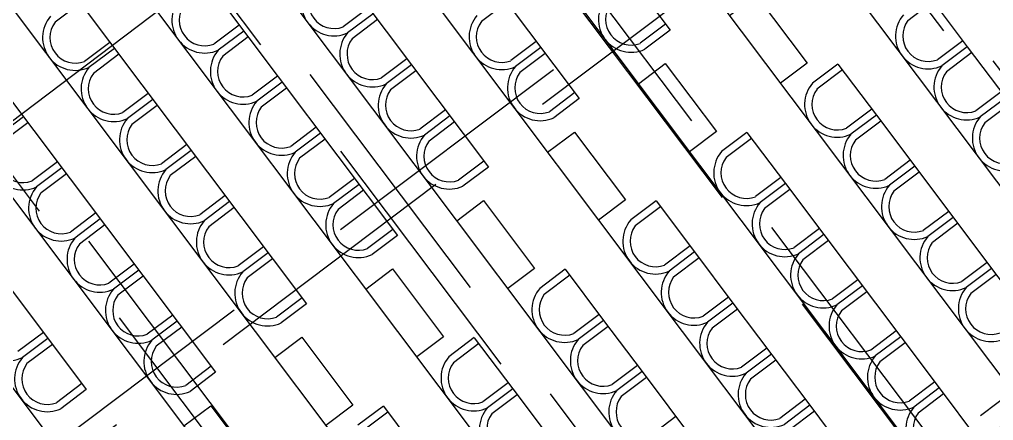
# Model space of a CAD drawing. Header units: millimetres. Extents: x -17017 to 2697, y 1903 to 18260.
# Drawn here: x -16981.895 to -16980.066, y 18226.397 to 18227.149 of the extents above; entities that cross this region are included whole.
import ezdxf

# ---------------------------------------------------------------- set-up
doc = ezdxf.new("R2010")
doc.units = ezdxf.units.MM
doc.linetypes.add('DASHED', pattern=[0.75, 0.5, -0.25])
for name, color, linetype in [('1', 7, 'Continuous'), ('NET 01', 8, 'Continuous'), ('red', 1, 'Continuous')]:
    doc.layers.add(name, color=color, linetype=linetype)

msp = doc.modelspace()

# ---------------------------------------------------------------- linework, layer by layer
at = {"layer": '1'}
for p, q in [((-16983.1266, 18230.9209), (-16979.0818, 18225.5443)), ((-16983.2972, 18230.7926), (-16979.2524, 18225.4159)), ((-16983.4679, 18230.6642), (-16979.4231, 18225.2876)), ((-16983.6385, 18230.5358), (-16979.5937, 18225.1592)), ((-16983.8091, 18230.4075), (-16979.7643, 18225.0308)), ((-16983.9798, 18230.2791), (-16979.935, 18224.9025)), ((-16984.1504, 18230.1507), (-16980.1056, 18224.7741)), ((-16984.321, 18230.0224), (-16980.2762, 18224.6457)), ((-16980.4469, 18224.5174), (-16984.4917, 18229.894)), ((-16981.421, 18227.7678), (-16980.8439, 18227.0007)), ((-16981.5917, 18227.6394), (-16981.0145, 18226.8723)), ((-16981.7623, 18227.5111), (-16981.1852, 18226.7439)), ((-16981.9329, 18227.3827), (-16981.3558, 18226.6156)), ((-16980.8175, 18227.3208), (-16980.6733, 18227.129)), ((-16982.1036, 18227.2543), (-16981.5264, 18226.4872)), ((-16980.1877, 18227.194), (-16980.1156, 18227.0981)), ((-16981.7802, 18227.1797), (-16981.8279, 18227.1439)), ((-16980.9798, 18227.1812), (-16981.0274, 18227.1454)), ((-16980.1793, 18227.1828), (-16980.2269, 18227.1469)), ((-16981.2394, 18227.1712), (-16981.287, 18227.1353)), ((-16981.2309, 18227.16), (-16981.2786, 18227.1241)), ((-16981.4822, 18227.1387), (-16981.5298, 18227.1029)), ((-16981.2225, 18227.1488), (-16981.2702, 18227.1129)), ((-16980.6817, 18227.1402), (-16980.7294, 18227.1044)), ((-16982.2742, 18227.126), (-16981.7692, 18226.4547)), ((-16981.4737, 18227.1275), (-16981.5214, 18227.0917)), ((-16981.4737, 18227.1275), (-16981.5214, 18227.0917)), ((-16980.6733, 18227.129), (-16980.7209, 18227.0932)), ((-16981.7249, 18227.1062), (-16981.7726, 18227.0704)), ((-16981.4653, 18227.1163), (-16981.513, 18227.0804)), ((-16980.9245, 18227.1078), (-16980.9721, 18227.0719)), ((-16980.124, 18227.1093), (-16980.1717, 18227.0734)), ((-16981.7165, 18227.095), (-16981.7642, 18227.0592)), ((-16981.7165, 18227.095), (-16981.7642, 18227.0592)), ((-16981.7081, 18227.0838), (-16981.7557, 18227.048)), ((-16980.916, 18227.0966), (-16980.9637, 18227.0607)), ((-16980.916, 18227.0966), (-16980.9637, 18227.0607)), ((-16980.9076, 18227.0853), (-16980.9553, 18227.0495)), ((-16980.1156, 18227.0981), (-16980.1632, 18227.0622)), ((-16980.1156, 18227.0981), (-16980.1632, 18227.0622)), ((-16980.1071, 18227.0869), (-16980.1548, 18227.051)), ((-16980.1156, 18227.0981), (-16980.0434, 18227.0022)), ((-16981.1673, 18227.0753), (-16981.2149, 18227.0394)), ((-16980.3583, 18227.0656), (-16980.406, 18227.0298)), ((-16980.3583, 18227.0656), (-16980.2862, 18226.9697)), ((-16981.1588, 18227.0641), (-16981.2065, 18227.0282)), ((-16981.1588, 18227.0641), (-16981.2065, 18227.0282)), ((-16981.1504, 18227.0529), (-16981.198, 18227.017)), ((-16980.3499, 18227.0544), (-16980.3976, 18227.0186)), ((-16981.41, 18227.0428), (-16981.4577, 18227.007)), ((-16981.4016, 18227.0316), (-16981.4493, 18226.9958)), ((-16981.6528, 18227.0103), (-16981.7005, 18226.9745)), ((-16981.3932, 18227.0204), (-16981.4408, 18226.9845)), ((-16980.8523, 18227.0119), (-16980.9, 18226.976)), ((-16980.0519, 18227.0134), (-16980.0995, 18226.9775)), ((-16981.6444, 18226.9991), (-16981.692, 18226.9633)), ((-16981.6444, 18226.9991), (-16981.692, 18226.9633)), ((-16980.8439, 18227.0007), (-16980.8916, 18226.9648)), ((-16980.0434, 18227.0022), (-16980.0911, 18226.9663)), ((-16980.0434, 18227.0022), (-16980.0911, 18226.9663)), ((-16981.6359, 18226.9879), (-16981.6836, 18226.9521)), ((-16981.0951, 18226.9794), (-16981.1428, 18226.9435)), ((-16980.2946, 18226.9809), (-16980.3423, 18226.9451)), ((-16980.035, 18226.991), (-16980.0826, 18226.9551)), ((-16981.8871, 18226.9667), (-16981.9348, 18226.9308)), ((-16981.8871, 18226.9667), (-16981.9348, 18226.9308)), ((-16981.8787, 18226.9555), (-16981.9264, 18226.9196)), ((-16981.0867, 18226.9682), (-16981.1343, 18226.9323)), ((-16981.0867, 18226.9682), (-16981.1343, 18226.9323)), ((-16981.0782, 18226.957), (-16981.1259, 18226.9211)), ((-16980.2862, 18226.9697), (-16980.3339, 18226.9339)), ((-16980.2862, 18226.9697), (-16980.3339, 18226.9339)), ((-16980.2778, 18226.9585), (-16980.3254, 18226.9226)), ((-16980.2862, 18226.9697), (-16980.2141, 18226.8738)), ((-16981.3379, 18226.9469), (-16981.3855, 18226.9111)), ((-16980.529, 18226.9373), (-16980.5766, 18226.9014)), ((-16980.529, 18226.9372), (-16980.4568, 18226.8414)), ((-16981.3294, 18226.9357), (-16981.3771, 18226.8999)), ((-16981.3294, 18226.9357), (-16981.3771, 18226.8999)), ((-16981.321, 18226.9245), (-16981.3687, 18226.8887)), ((-16980.5205, 18226.926), (-16980.5682, 18226.8902)), ((-16981.5807, 18226.9145), (-16981.6283, 18226.8786)), ((-16981.5722, 18226.9032), (-16981.6199, 18226.8674)), ((-16981.5638, 18226.892), (-16981.6115, 18226.8562)), ((-16981.023, 18226.8835), (-16981.0706, 18226.8477)), ((-16980.2225, 18226.885), (-16980.2702, 18226.8492)), ((-16981.8234, 18226.882), (-16981.8711, 18226.8461)), ((-16981.815, 18226.8708), (-16981.8627, 18226.8349)), ((-16981.815, 18226.8708), (-16981.8627, 18226.8349)), ((-16981.0145, 18226.8723), (-16981.0622, 18226.8364)), ((-16980.2141, 18226.8738), (-16980.2617, 18226.838)), ((-16980.214, 18226.8738), (-16980.2617, 18226.838)), ((-16980.2141, 18226.8738), (-16980.0698, 18226.682)), ((-16981.8066, 18226.8596), (-16981.8542, 18226.8237)), ((-16981.2657, 18226.851), (-16981.3134, 18226.8152)), ((-16980.4653, 18226.8526), (-16980.5129, 18226.8167)), ((-16980.2056, 18226.8626), (-16980.2533, 18226.8268)), ((-16981.2573, 18226.8398), (-16981.305, 18226.804)), ((-16981.2573, 18226.8398), (-16981.305, 18226.804)), ((-16981.2489, 18226.8286), (-16981.2965, 18226.7928)), ((-16980.4568, 18226.8414), (-16980.5045, 18226.8055)), ((-16980.4568, 18226.8414), (-16980.5045, 18226.8055)), ((-16980.4484, 18226.8301), (-16980.4961, 18226.7943)), ((-16980.4568, 18226.8413), (-16980.3847, 18226.7454)), ((-16981.5085, 18226.8186), (-16981.5562, 18226.7827)), ((-16981.5001, 18226.8074), (-16981.5477, 18226.7715)), ((-16981.5001, 18226.8074), (-16981.5477, 18226.7715)), ((-16981.4917, 18226.7961), (-16981.5393, 18226.7603)), ((-16980.6996, 18226.8089), (-16980.7473, 18226.773)), ((-16980.6912, 18226.7977), (-16980.7388, 18226.7618)), ((-16980.6996, 18226.8089), (-16980.6275, 18226.713)), ((-16981.7513, 18226.7861), (-16981.799, 18226.7502)), ((-16981.7429, 18226.7749), (-16981.7905, 18226.739)), ((-16980.1504, 18226.7891), (-16980.198, 18226.7533)), ((-16980.1419, 18226.7779), (-16980.1896, 18226.7421)), ((-16980.1419, 18226.7779), (-16980.1896, 18226.7421)), ((-16981.7344, 18226.7637), (-16981.7821, 18226.7278)), ((-16981.1936, 18226.7551), (-16981.2413, 18226.7193)), ((-16980.3931, 18226.7567), (-16980.4408, 18226.7208)), ((-16980.1335, 18226.7667), (-16980.1811, 18226.7309)), ((-16981.1852, 18226.7439), (-16981.2328, 18226.7081)), ((-16980.3847, 18226.7455), (-16980.4324, 18226.7096)), ((-16980.3847, 18226.7455), (-16980.4324, 18226.7096)), ((-16980.3847, 18226.7455), (-16980.2404, 18226.5537)), ((-16981.4364, 18226.7227), (-16981.484, 18226.6868)), ((-16980.6359, 18226.7242), (-16980.6836, 18226.6883)), ((-16980.3763, 18226.7342), (-16980.4239, 18226.6984)), ((-16981.4279, 18226.7115), (-16981.4756, 18226.6756)), ((-16981.4279, 18226.7115), (-16981.4756, 18226.6756)), ((-16981.4195, 18226.7002), (-16981.4672, 18226.6644)), ((-16980.6275, 18226.713), (-16980.6751, 18226.6771)), ((-16980.6275, 18226.713), (-16980.6751, 18226.6771)), ((-16980.619, 18226.7018), (-16980.6667, 18226.6659)), ((-16980.6275, 18226.713), (-16980.5553, 18226.6171)), ((-16981.6792, 18226.6902), (-16981.7268, 18226.6543)), ((-16980.0782, 18226.6932), (-16980.1259, 18226.6574)), ((-16980.0698, 18226.682), (-16980.1174, 18226.6462)), ((-16980.0698, 18226.682), (-16980.1174, 18226.6462)), ((-16980.0698, 18226.682), (-16979.9976, 18226.5861)), ((-16981.6707, 18226.679), (-16981.7184, 18226.6431)), ((-16981.6707, 18226.679), (-16981.7184, 18226.6431)), ((-16981.6623, 18226.6678), (-16981.7099, 18226.6319)), ((-16980.8702, 18226.6805), (-16980.9179, 18226.6447)), ((-16980.8618, 18226.6693), (-16980.9095, 18226.6334)), ((-16980.8702, 18226.6805), (-16980.7981, 18226.5846)), ((-16980.0614, 18226.6708), (-16980.109, 18226.635)), ((-16980.321, 18226.6608), (-16980.3686, 18226.6249)), ((-16980.3125, 18226.6496), (-16980.3602, 18226.6137)), ((-16980.3125, 18226.6496), (-16980.3602, 18226.6137)), ((-16981.3642, 18226.6268), (-16981.4119, 18226.5909)), ((-16980.5638, 18226.6283), (-16980.6114, 18226.5924)), ((-16980.3041, 18226.6384), (-16980.3518, 18226.6025)), ((-16981.3558, 18226.6156), (-16981.4035, 18226.5797)), ((-16980.5553, 18226.6171), (-16980.603, 18226.5812)), ((-16980.5553, 18226.6171), (-16980.603, 18226.5812)), ((-16980.5553, 18226.6171), (-16980.411, 18226.4253)), ((-16981.607, 18226.5943), (-16981.6547, 18226.5584)), ((-16980.8065, 18226.5958), (-16980.8542, 18226.56)), ((-16980.5469, 18226.6059), (-16980.5946, 18226.57)), ((-16981.5986, 18226.5831), (-16981.6462, 18226.5472)), ((-16981.5986, 18226.5831), (-16981.6462, 18226.5472)), ((-16981.5901, 18226.5719), (-16981.6378, 18226.536)), ((-16980.7981, 18226.5846), (-16980.8458, 18226.5488)), ((-16980.7981, 18226.5846), (-16980.8458, 18226.5488)), ((-16980.7897, 18226.5734), (-16980.8373, 18226.5375)), ((-16980.7981, 18226.5846), (-16980.726, 18226.4887)), ((-16981.8498, 18226.5618), (-16981.8974, 18226.526)), ((-16980.2488, 18226.5649), (-16980.2965, 18226.529)), ((-16980.2404, 18226.5537), (-16980.2881, 18226.5178)), ((-16980.2404, 18226.5537), (-16980.2881, 18226.5178)), ((-16980.2404, 18226.5537), (-16980.1683, 18226.4578)), ((-16981.8413, 18226.5506), (-16981.889, 18226.5148)), ((-16981.8413, 18226.5506), (-16981.889, 18226.5148)), ((-16981.8329, 18226.5394), (-16981.8806, 18226.5035)), ((-16981.0409, 18226.5522), (-16981.0885, 18226.5163)), ((-16981.0324, 18226.5409), (-16981.0801, 18226.5051)), ((-16981.0409, 18226.5521), (-16980.9687, 18226.4562)), ((-16980.232, 18226.5424), (-16980.2796, 18226.5066)), ((-16980.4916, 18226.5324), (-16980.5393, 18226.4966)), ((-16980.4832, 18226.5212), (-16980.5308, 18226.4853)), ((-16980.4832, 18226.5212), (-16980.5308, 18226.4853)), ((-16981.5349, 18226.4984), (-16981.5825, 18226.4625)), ((-16980.7344, 18226.4999), (-16980.7821, 18226.4641)), ((-16980.4748, 18226.51), (-16980.5224, 18226.4741)), ((-16981.5264, 18226.4872), (-16981.5741, 18226.4513)), ((-16980.726, 18226.4887), (-16980.7736, 18226.4529)), ((-16980.726, 18226.4887), (-16980.7736, 18226.4529)), ((-16980.726, 18226.4887), (-16980.5817, 18226.2969)), ((-16981.7777, 18226.4659), (-16981.8253, 18226.4301)), ((-16980.9772, 18226.4675), (-16981.0248, 18226.4316)), ((-16980.7175, 18226.4775), (-16980.7652, 18226.4417)), ((-16980.1767, 18226.469), (-16980.2244, 18226.4331)), ((-16981.7692, 18226.4547), (-16981.8169, 18226.4189)), ((-16981.7692, 18226.4547), (-16981.8169, 18226.4189)), ((-16980.9687, 18226.4563), (-16981.0164, 18226.4204)), ((-16980.9687, 18226.4562), (-16981.0164, 18226.4204)), ((-16980.9603, 18226.445), (-16981.008, 18226.4092)), ((-16980.9688, 18226.4562), (-16980.8966, 18226.3603)), ((-16980.1683, 18226.4578), (-16980.216, 18226.4219)), ((-16980.1683, 18226.4578), (-16980.2159, 18226.4219)), ((-16980.1599, 18226.4465), (-16980.2075, 18226.4107)), ((-16980.1683, 18226.4578), (-16980.0962, 18226.3619)), ((-16980.4195, 18226.4365), (-16980.4671, 18226.4007)), ((-16980.411, 18226.4253), (-16980.4587, 18226.3895)), ((-16980.411, 18226.4253), (-16980.4587, 18226.3894)), ((-16980.4111, 18226.4253), (-16980.3389, 18226.3294)), ((-16981.2115, 18226.4238), (-16981.2592, 18226.3879)), ((-16981.2031, 18226.4126), (-16981.2507, 18226.3767)), ((-16981.2115, 18226.4238), (-16981.1394, 18226.3279)), ((-16980.4026, 18226.4141), (-16980.4503, 18226.3782)), ((-16980.6623, 18226.404), (-16980.7099, 18226.3682))]:
    msp.add_line(p, q, dxfattribs=at)
for points in [[(-16980.562, 18227.1567), (-16980.5117, 18227.1946), (-16980.4158, 18227.0673), (-16980.4662, 18227.0294)], [(-16980.7326, 18227.0284), (-16980.6823, 18227.0663), (-16980.5865, 18226.9389), (-16980.6368, 18226.901)], [(-16980.9033, 18226.9), (-16980.8529, 18226.9379), (-16980.7571, 18226.8105), (-16980.8075, 18226.7726)], [(-16981.0739, 18226.7716), (-16981.0236, 18226.8095), (-16980.9277, 18226.6822), (-16980.9781, 18226.6443)], [(-16981.2445, 18226.6433), (-16981.1942, 18226.6811), (-16981.0984, 18226.5538), (-16981.1487, 18226.5159)], [(-16981.4152, 18226.5149), (-16981.3648, 18226.5528), (-16981.269, 18226.4254), (-16981.3194, 18226.3875)], [(-16981.5858, 18226.3865), (-16981.5355, 18226.4244), (-16981.4396, 18226.2971), (-16981.49, 18226.2592)]]:
    msp.add_lwpolyline(points, dxfattribs=at)
for centre, radius, start, end in [((-16981.3042, 18227.1799), 0.0614, 139.2552, 294.6526), ((-16981.3041, 18227.1801), 0.0479, 143.0749, 290.8329), ((-16981.547, 18227.1475), 0.0614, 139.2552, 294.6526), ((-16981.5468, 18227.1476), 0.0479, 143.0749, 290.8329), ((-16980.7465, 18227.149), 0.0614, 139.2552, 294.6526), ((-16980.7464, 18227.1491), 0.0479, 143.0749, 290.8329), ((-16980.9893, 18227.1165), 0.0614, 139.2552, 294.6526), ((-16980.1888, 18227.118), 0.0614, 139.2552, 294.6526), ((-16981.7898, 18227.115), 0.0614, 139.2552, 294.6526), ((-16981.7896, 18227.1151), 0.0479, 143.0749, 290.8329), ((-16980.9892, 18227.1166), 0.0479, 143.0749, 290.8329), ((-16980.1887, 18227.1182), 0.0479, 143.0749, 290.8329), ((-16981.2321, 18227.084), 0.0614, 139.2552, 294.6526), ((-16981.2319, 18227.0842), 0.0479, 143.0749, 290.8329), ((-16981.4749, 18227.0516), 0.0614, 139.2552, 294.6526), ((-16981.4747, 18227.0517), 0.0479, 143.0749, 290.8329), ((-16981.7176, 18227.0191), 0.0614, 139.2552, 294.6526), ((-16981.7175, 18227.0192), 0.0479, 143.0749, 290.8329), ((-16980.9172, 18227.0206), 0.0614, 139.2552, 294.6526), ((-16980.917, 18227.0207), 0.0479, 143.0749, 290.8329), ((-16980.1167, 18227.0221), 0.0614, 139.2552, 294.6526), ((-16980.1165, 18227.0223), 0.0479, 143.0749, 290.8329), ((-16980.3595, 18226.9897), 0.0614, 139.2552, 294.6526), ((-16981.1599, 18226.9881), 0.0614, 139.2552, 294.6526), ((-16981.1598, 18226.9883), 0.0479, 143.0749, 290.8329), ((-16980.3593, 18226.9898), 0.0479, 143.0749, 290.8329), ((-16981.4027, 18226.9557), 0.0614, 139.2552, 294.6526), ((-16981.4026, 18226.9558), 0.0479, 143.0749, 290.8329), ((-16981.6455, 18226.9232), 0.0614, 139.2552, 294.6526), ((-16980.0446, 18226.9263), 0.0614, 139.2552, 294.6526), ((-16981.6453, 18226.9233), 0.0479, 143.0749, 290.8329), ((-16980.0444, 18226.9264), 0.0479, 143.0749, 290.8329), ((-16981.8883, 18226.8907), 0.0614, 139.2552, 294.6526), ((-16981.8881, 18226.8909), 0.0479, 143.0749, 290.8329), ((-16981.0878, 18226.8923), 0.0614, 139.2552, 294.6526), ((-16981.0876, 18226.8924), 0.0479, 143.0749, 290.8329), ((-16980.2873, 18226.8938), 0.0614, 139.2552, 294.6526), ((-16980.2872, 18226.8939), 0.0479, 143.0749, 290.8329), ((-16980.5301, 18226.8613), 0.0614, 139.2552, 294.6526), ((-16981.3306, 18226.8598), 0.0614, 139.2552, 294.6526), ((-16981.3304, 18226.8599), 0.0479, 143.0749, 290.8329), ((-16980.5299, 18226.8614), 0.0479, 143.0749, 290.8329), ((-16981.5734, 18226.8273), 0.0614, 139.2552, 294.6526), ((-16981.5732, 18226.8274), 0.0479, 143.0749, 290.8329), ((-16981.8161, 18226.7948), 0.0614, 139.2552, 294.6526), ((-16980.2152, 18226.7979), 0.0614, 139.2552, 294.6526), ((-16981.816, 18226.795), 0.0479, 143.0749, 290.8329), ((-16980.215, 18226.798), 0.0479, 143.0749, 290.8329), ((-16981.2584, 18226.7639), 0.0614, 139.2552, 294.6526), ((-16981.2583, 18226.764), 0.0479, 143.0749, 290.8329), ((-16980.458, 18226.7654), 0.0614, 139.2552, 294.6526), ((-16980.4578, 18226.7655), 0.0479, 143.0749, 290.8329), ((-16980.7007, 18226.7329), 0.0614, 139.2552, 294.6526), ((-16981.5012, 18226.7314), 0.0614, 139.2552, 294.6526), ((-16981.5011, 18226.7315), 0.0479, 143.0749, 290.8329), ((-16980.7006, 18226.7331), 0.0479, 143.0749, 290.8329), ((-16981.744, 18226.6989), 0.0614, 139.2552, 294.6526), ((-16980.143, 18226.702), 0.0614, 139.2552, 294.6526), ((-16981.7438, 18226.6991), 0.0479, 143.0749, 290.8329), ((-16980.1429, 18226.7021), 0.0479, 143.0749, 290.8329), ((-16980.3858, 18226.6695), 0.0614, 139.2552, 294.6526), ((-16980.3857, 18226.6696), 0.0479, 143.0749, 290.8329), ((-16981.4291, 18226.6355), 0.0614, 139.2552, 294.6526), ((-16981.4289, 18226.6356), 0.0479, 143.0749, 290.8329), ((-16980.6286, 18226.637), 0.0614, 139.2552, 294.6526), ((-16980.6284, 18226.6372), 0.0479, 143.0749, 290.8329), ((-16980.8714, 18226.6046), 0.0614, 139.2552, 294.6526), ((-16980.0709, 18226.6061), 0.0614, 139.2552, 294.6526), ((-16981.6719, 18226.603), 0.0614, 139.2552, 294.6526), ((-16981.6717, 18226.6032), 0.0479, 143.0749, 290.8329), ((-16980.8712, 18226.6047), 0.0479, 143.0749, 290.8329), ((-16980.0708, 18226.6062), 0.0479, 143.0749, 290.8329), ((-16981.9146, 18226.5706), 0.0614, 139.2552, 294.6526), ((-16980.3137, 18226.5736), 0.0614, 139.2552, 294.6526), ((-16980.3135, 18226.5738), 0.0479, 143.0749, 290.8329), ((-16980.5565, 18226.5412), 0.0614, 139.2552, 294.6526), ((-16980.5563, 18226.5413), 0.0479, 143.0749, 290.8329), ((-16981.5997, 18226.5072), 0.0614, 139.2552, 294.6526), ((-16981.5996, 18226.5073), 0.0479, 143.0749, 290.8329), ((-16980.7992, 18226.5087), 0.0614, 139.2552, 294.6526), ((-16980.7991, 18226.5088), 0.0479, 143.0749, 290.8329), ((-16980.2416, 18226.4777), 0.0614, 139.2552, 294.6526), ((-16981.8425, 18226.4747), 0.0614, 139.2552, 294.6526), ((-16981.8423, 18226.4748), 0.0479, 143.0749, 290.8329), ((-16981.042, 18226.4762), 0.0614, 139.2552, 294.6526), ((-16981.0418, 18226.4763), 0.0479, 143.0749, 290.8329), ((-16980.2414, 18226.4779), 0.0479, 143.0749, 290.8329), ((-16980.4843, 18226.4453), 0.0614, 139.2552, 294.6526), ((-16980.4842, 18226.4454), 0.0479, 143.0749, 290.8329), ((-16980.7271, 18226.4128), 0.0614, 139.2552, 294.6526), ((-16980.7269, 18226.4129), 0.0479, 143.0749, 290.8329), ((-16980.9699, 18226.3803), 0.0614, 139.2552, 294.6526), ((-16980.9697, 18226.3804), 0.0479, 143.0749, 290.8329), ((-16980.1694, 18226.3818), 0.0614, 139.2552, 294.6526), ((-16980.1693, 18226.3819), 0.0479, 143.0749, 290.8329)]:
    msp.add_arc(centre, radius, start, end, dxfattribs=at)
at = {"layer": 'NET 01', "linetype": 'ByBlock'}
msp.add_line((-16983.3401, 18225.8753), (-16975.9029, 18231.5023), dxfattribs=at)
at = {"layer": 'red', "linetype": 'DASHED'}
for points in [[(-16983.2235, 18231.2671), (-16978.7749, 18225.3537)], [(-16978.8068, 18225.3296), (-16983.2555, 18231.2431)], [(-16983.6391, 18230.9545), (-16979.1904, 18225.0411)], [(-16979.2224, 18225.017), (-16983.671, 18230.9305)], [(-16984.0546, 18230.6419), (-16979.6059, 18224.7284)], [(-16979.6379, 18224.7044), (-16984.0866, 18230.6179)], [(-16976.3171, 18230.445), (-16981.8671, 18226.2722), (-16981.8912, 18226.3042), (-16976.3412, 18230.477)], [(-16984.4702, 18230.3293), (-16980.0215, 18224.4158)], [(-16980.0535, 18224.3918), (-16984.5021, 18230.3053)], [(-16975.8285, 18229.5627), (-16981.2655, 18225.4725), (-16981.2895, 18225.5044), (-16975.8526, 18229.5947)]]:
    msp.add_lwpolyline(points, dxfattribs=at)

doc.saveas('drawing.dxf')
